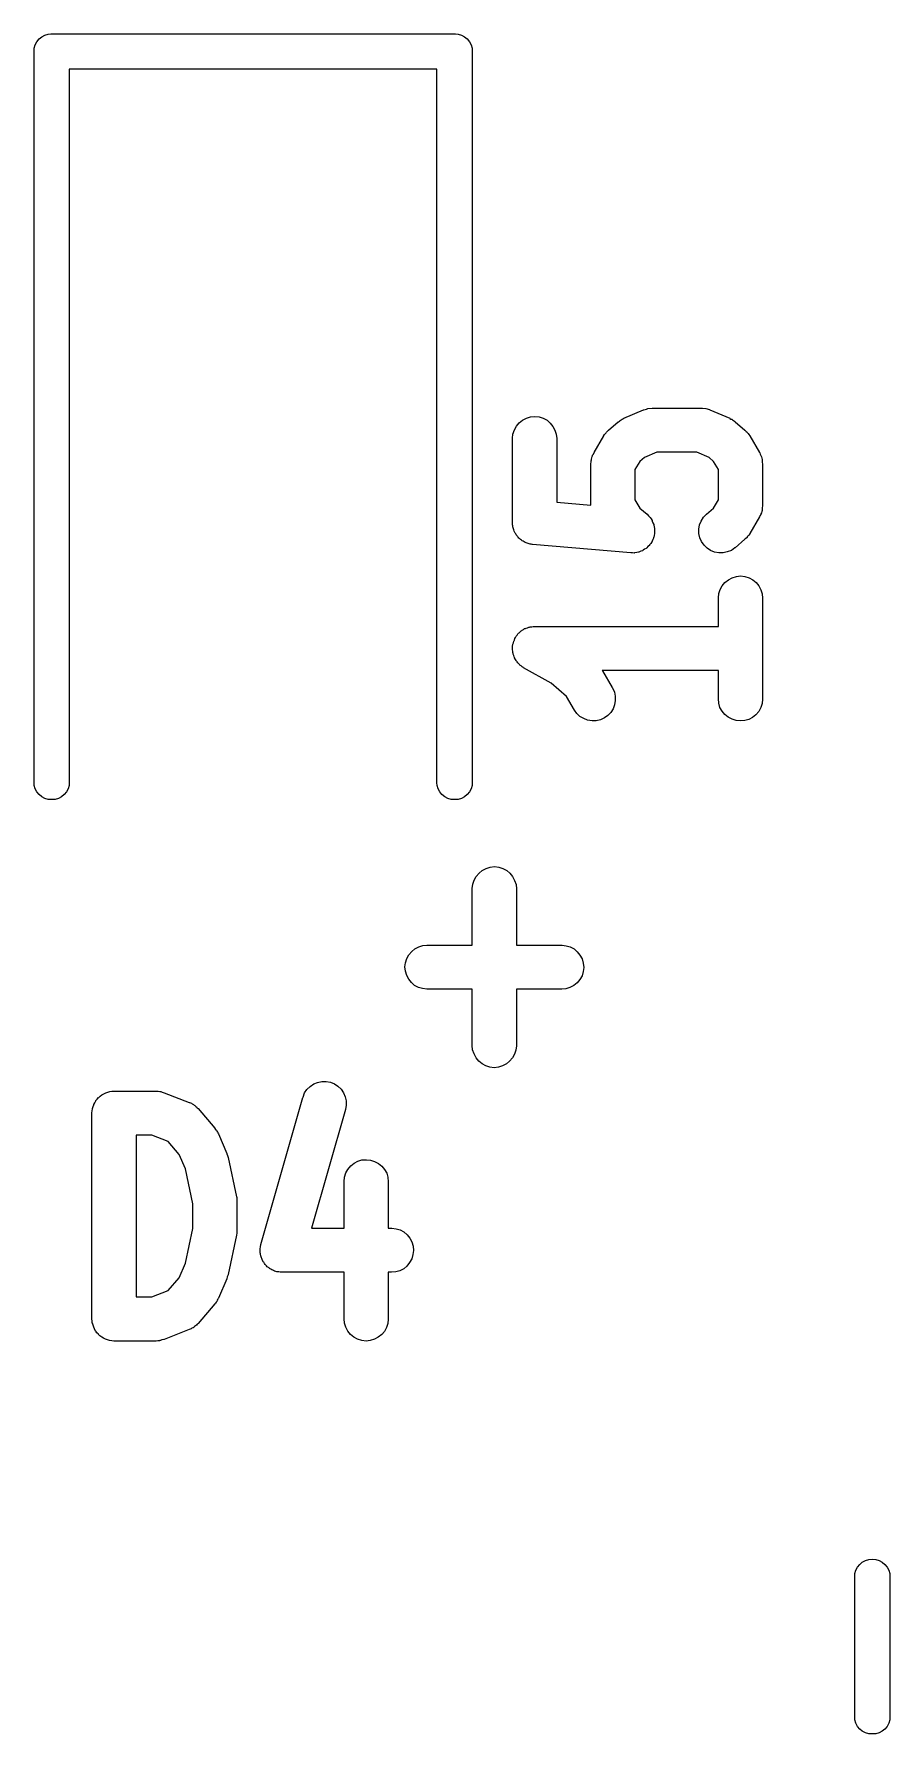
# Model space of a CAD drawing. Extents: x 137.1 to 164.6, y -146.9 to -60.6.
# Drawn here: x 143.09 to 146, y -112.77 to -106.98 of the extents above; entities that cross this region are included whole.
import ezdxf

# ---------------------------------------------------------------- set-up
doc = ezdxf.new("R2010")
doc.units = 0
doc.layers.add('BLACK', color=7, linetype='CONTINUOUS')

msp = doc.modelspace()

# ---------------------------------------------------------------- linework, layer by layer
at = {"layer": 'BLACK', "linetype": 'CONTINUOUS'}
for p, q in [((143.095, -107.012), (143.102, -107.002)), ((143.102, -107.002), (143.112, -106.995)), ((143.112, -106.995), (143.122, -106.989)), ((143.122, -106.989), (143.133, -106.986)), ((143.133, -106.986), (143.142, -106.985)), ((143.142, -106.985), (143.145, -106.985)), ((143.145, -106.985), (143.148, -106.985)), ((143.148, -106.985), (144.512, -106.985)), ((144.512, -106.985), (144.515, -106.985)), ((144.515, -106.985), (144.518, -106.985)), ((144.518, -106.985), (144.527, -106.986)), ((144.527, -106.986), (144.538, -106.989)), ((144.538, -106.989), (144.548, -106.995)), ((144.548, -106.995), (144.558, -107.002)), ((144.558, -107.002), (144.565, -107.012)), ((143.085, -107.045), (143.086, -107.033)), ((143.085, -107.048), (143.085, -107.045)), ((143.085, -109.533), (143.085, -107.048)), ((143.086, -107.033), (143.089, -107.022)), ((143.089, -107.022), (143.095, -107.012)), ((144.565, -107.012), (144.571, -107.022)), ((144.571, -107.022), (144.574, -107.033)), ((144.574, -107.033), (144.575, -107.045)), ((144.575, -107.045), (144.575, -107.048)), ((144.575, -107.048), (144.575, -109.533)), ((144.455, -107.105), (143.205, -107.105)), ((143.205, -107.105), (143.205, -109.533)), ((144.455, -109.533), (144.455, -107.105)), ((145.09, -108.292), (145.157, -108.264)), ((145.157, -108.264), (145.158, -108.264)), ((145.158, -108.264), (145.167, -108.261)), ((145.167, -108.261), (145.172, -108.259)), ((145.172, -108.259), (145.187, -108.258)), ((145.187, -108.258), (145.353, -108.258)), ((145.353, -108.258), (145.354, -108.258)), ((145.354, -108.258), (145.358, -108.258)), ((145.358, -108.258), (145.369, -108.259)), ((145.369, -108.259), (145.381, -108.263)), ((145.381, -108.263), (145.383, -108.264)), ((145.383, -108.264), (145.383, -108.264)), ((145.383, -108.264), (145.45, -108.292)), ((144.713, -108.346), (144.718, -108.332)), ((144.718, -108.332), (144.725, -108.319)), ((144.725, -108.319), (144.734, -108.308)), ((144.734, -108.308), (144.746, -108.299)), ((144.746, -108.299), (144.759, -108.292)), ((144.759, -108.292), (144.773, -108.288)), ((144.773, -108.288), (144.787, -108.286)), ((144.787, -108.286), (144.802, -108.288)), ((144.802, -108.288), (144.816, -108.292)), ((144.816, -108.292), (144.829, -108.299)), ((144.829, -108.299), (144.84, -108.309)), ((144.84, -108.309), (144.849, -108.32)), ((144.849, -108.32), (144.856, -108.333)), ((144.856, -108.333), (144.86, -108.347)), ((145.035, -108.336), (145.038, -108.333)), ((145.038, -108.333), (145.071, -108.304)), ((145.071, -108.304), (145.072, -108.304)), ((145.072, -108.304), (145.075, -108.302)), ((145.075, -108.302), (145.078, -108.3)), ((145.078, -108.3), (145.081, -108.298)), ((145.081, -108.298), (145.084, -108.296)), ((145.084, -108.296), (145.087, -108.294)), ((145.087, -108.294), (145.09, -108.292)), ((145.45, -108.292), (145.451, -108.293)), ((145.451, -108.293), (145.454, -108.295)), ((145.454, -108.295), (145.457, -108.296)), ((145.457, -108.296), (145.46, -108.298)), ((145.46, -108.298), (145.463, -108.3)), ((145.463, -108.3), (145.466, -108.302)), ((145.466, -108.302), (145.469, -108.304)), ((145.469, -108.304), (145.502, -108.333)), ((145.502, -108.333), (145.503, -108.334)), ((145.503, -108.334), (145.506, -108.337)), ((144.712, -108.36), (144.713, -108.346)), ((144.712, -108.361), (144.712, -108.36)), ((144.712, -108.647), (144.712, -108.361)), ((144.86, -108.347), (144.862, -108.361)), ((144.862, -108.361), (144.862, -108.578)), ((144.989, -108.409), (145.022, -108.352)), ((145.022, -108.351), (145.025, -108.348)), ((145.022, -108.352), (145.022, -108.351)), ((145.025, -108.348), (145.028, -108.344)), ((145.028, -108.344), (145.03, -108.342)), ((145.03, -108.342), (145.031, -108.34)), ((145.031, -108.34), (145.035, -108.336)), ((145.506, -108.337), (145.51, -108.34)), ((145.51, -108.34), (145.511, -108.342)), ((145.511, -108.342), (145.513, -108.344)), ((145.513, -108.344), (145.515, -108.348)), ((145.515, -108.348), (145.518, -108.352)), ((145.518, -108.352), (145.551, -108.409)), ((144.978, -108.446), (144.979, -108.442)), ((144.978, -108.447), (144.978, -108.446)), ((144.978, -108.588), (144.978, -108.447)), ((144.979, -108.437), (144.98, -108.434)), ((144.979, -108.442), (144.979, -108.437)), ((144.98, -108.432), (144.981, -108.427)), ((144.98, -108.434), (144.98, -108.432)), ((144.981, -108.427), (144.982, -108.423)), ((144.982, -108.423), (144.984, -108.42)), ((144.984, -108.418), (144.987, -108.414)), ((144.984, -108.42), (144.984, -108.418)), ((144.987, -108.414), (144.989, -108.409)), ((145.145, -108.439), (145.128, -108.467)), ((145.16, -108.426), (145.145, -108.439)), ((145.202, -108.408), (145.16, -108.426)), ((145.338, -108.408), (145.202, -108.408)), ((145.38, -108.426), (145.338, -108.408)), ((145.395, -108.439), (145.38, -108.426)), ((145.412, -108.467), (145.395, -108.439)), ((145.551, -108.409), (145.552, -108.41)), ((145.552, -108.41), (145.554, -108.414)), ((145.554, -108.414), (145.556, -108.419)), ((145.556, -108.419), (145.557, -108.421)), ((145.557, -108.421), (145.558, -108.424)), ((145.558, -108.424), (145.559, -108.428)), ((145.559, -108.428), (145.56, -108.433)), ((145.56, -108.433), (145.561, -108.435)), ((145.561, -108.435), (145.561, -108.438)), ((145.561, -108.438), (145.561, -108.443)), ((145.561, -108.443), (145.562, -108.447)), ((145.562, -108.447), (145.562, -108.59)), ((145.128, -108.467), (145.128, -108.57)), ((145.412, -108.57), (145.412, -108.467)), ((144.862, -108.578), (144.978, -108.588)), ((145.128, -108.57), (145.145, -108.598)), ((145.145, -108.598), (145.169, -108.619)), ((145.169, -108.619), (145.17, -108.619)), ((145.17, -108.619), (145.174, -108.624)), ((145.361, -108.629), (145.371, -108.619)), ((145.371, -108.619), (145.395, -108.598)), ((145.395, -108.598), (145.412, -108.57)), ((145.556, -108.62), (145.553, -108.624)), ((145.558, -108.614), (145.556, -108.617)), ((145.556, -108.617), (145.556, -108.62)), ((145.559, -108.61), (145.558, -108.614)), ((145.56, -108.606), (145.559, -108.61)), ((145.561, -108.6), (145.56, -108.603)), ((145.56, -108.603), (145.56, -108.606)), ((145.562, -108.591), (145.561, -108.596)), ((145.561, -108.596), (145.561, -108.6)), ((145.562, -108.59), (145.562, -108.591)), ((144.712, -108.651), (144.712, -108.647)), ((144.712, -108.655), (144.712, -108.651)), ((144.713, -108.658), (144.712, -108.655)), ((144.713, -108.662), (144.713, -108.658)), ((144.714, -108.665), (144.713, -108.662)), ((144.715, -108.669), (144.714, -108.665)), ((144.716, -108.672), (144.715, -108.669)), ((144.717, -108.676), (144.716, -108.672)), ((144.719, -108.679), (144.717, -108.676)), ((144.721, -108.683), (144.719, -108.679)), ((145.174, -108.624), (145.178, -108.628)), ((145.178, -108.628), (145.179, -108.629)), ((145.179, -108.629), (145.18, -108.63)), ((145.18, -108.63), (145.183, -108.635)), ((145.183, -108.635), (145.186, -108.64)), ((145.186, -108.64), (145.187, -108.641)), ((145.187, -108.641), (145.187, -108.643)), ((145.187, -108.643), (145.189, -108.648)), ((145.189, -108.648), (145.192, -108.654)), ((145.192, -108.654), (145.192, -108.655)), ((145.192, -108.655), (145.192, -108.656)), ((145.192, -108.656), (145.193, -108.662)), ((145.193, -108.662), (145.195, -108.668)), ((145.195, -108.668), (145.195, -108.669)), ((145.195, -108.669), (145.195, -108.671)), ((145.195, -108.671), (145.195, -108.677)), ((145.195, -108.677), (145.195, -108.683)), ((145.345, -108.67), (145.348, -108.655)), ((145.345, -108.684), (145.345, -108.67)), ((145.348, -108.655), (145.353, -108.642)), ((145.353, -108.642), (145.361, -108.629)), ((145.551, -108.628), (145.518, -108.685)), ((145.553, -108.624), (145.551, -108.628)), ((144.723, -108.686), (144.721, -108.683)), ((144.724, -108.689), (144.723, -108.686)), ((144.727, -108.692), (144.724, -108.689)), ((144.729, -108.695), (144.727, -108.692)), ((144.731, -108.697), (144.729, -108.695)), ((144.733, -108.7), (144.731, -108.697)), ((144.736, -108.702), (144.733, -108.7)), ((144.739, -108.705), (144.736, -108.702)), ((144.742, -108.707), (144.739, -108.705)), ((144.745, -108.709), (144.742, -108.707)), ((144.748, -108.711), (144.745, -108.709)), ((144.751, -108.713), (144.748, -108.711)), ((144.755, -108.715), (144.751, -108.713)), ((144.758, -108.716), (144.755, -108.715)), ((144.761, -108.717), (144.758, -108.716)), ((144.765, -108.719), (144.761, -108.717)), ((144.768, -108.72), (144.765, -108.719)), ((144.772, -108.721), (144.768, -108.72)), ((144.775, -108.721), (144.772, -108.721)), ((144.779, -108.722), (144.775, -108.721)), ((144.78, -108.722), (144.779, -108.722)), ((145.114, -108.75), (144.78, -108.722)), ((145.161, -108.738), (145.156, -108.741)), ((145.166, -108.735), (145.161, -108.738)), ((145.167, -108.734), (145.166, -108.735)), ((145.168, -108.733), (145.167, -108.734)), ((145.172, -108.729), (145.168, -108.733)), ((145.177, -108.725), (145.172, -108.729)), ((145.178, -108.723), (145.177, -108.724)), ((145.177, -108.724), (145.177, -108.725)), ((145.182, -108.718), (145.178, -108.723)), ((145.185, -108.713), (145.182, -108.718)), ((145.186, -108.712), (145.185, -108.713)), ((145.189, -108.705), (145.186, -108.711)), ((145.186, -108.711), (145.186, -108.712)), ((145.191, -108.7), (145.189, -108.705)), ((145.192, -108.697), (145.191, -108.698)), ((145.191, -108.698), (145.191, -108.7)), ((145.193, -108.691), (145.192, -108.697)), ((145.194, -108.685), (145.193, -108.691)), ((145.195, -108.683), (145.194, -108.684)), ((145.194, -108.684), (145.194, -108.685)), ((145.349, -108.699), (145.345, -108.684)), ((145.354, -108.712), (145.349, -108.699)), ((145.363, -108.724), (145.354, -108.712)), ((145.373, -108.734), (145.363, -108.724)), ((145.385, -108.742), (145.373, -108.734)), ((145.468, -108.733), (145.456, -108.742)), ((145.469, -108.733), (145.468, -108.733)), ((145.502, -108.704), (145.469, -108.733)), ((145.505, -108.701), (145.502, -108.704)), ((145.509, -108.698), (145.505, -108.701)), ((145.51, -108.695), (145.509, -108.698)), ((145.512, -108.694), (145.51, -108.695)), ((145.515, -108.69), (145.512, -108.694)), ((145.518, -108.686), (145.515, -108.69)), ((145.518, -108.685), (145.518, -108.686)), ((145.12, -108.75), (145.114, -108.75)), ((145.125, -108.751), (145.12, -108.75)), ((145.127, -108.75), (145.125, -108.751)), ((145.128, -108.75), (145.127, -108.75)), ((145.134, -108.749), (145.128, -108.75)), ((145.14, -108.748), (145.134, -108.749)), ((145.141, -108.748), (145.14, -108.748)), ((145.143, -108.747), (145.141, -108.748)), ((145.148, -108.745), (145.143, -108.747)), ((145.154, -108.743), (145.148, -108.745)), ((145.155, -108.742), (145.154, -108.743)), ((145.156, -108.741), (145.155, -108.742)), ((145.399, -108.748), (145.385, -108.742)), ((145.413, -108.75), (145.399, -108.748)), ((145.428, -108.75), (145.413, -108.75)), ((145.442, -108.747), (145.428, -108.75)), ((145.456, -108.742), (145.442, -108.747)), ((145.425, -108.862), (145.434, -108.851)), ((145.434, -108.851), (145.446, -108.842)), ((145.446, -108.842), (145.459, -108.835)), ((145.459, -108.835), (145.473, -108.831)), ((145.473, -108.831), (145.487, -108.829)), ((145.487, -108.829), (145.502, -108.831)), ((145.502, -108.831), (145.516, -108.835)), ((145.516, -108.835), (145.529, -108.842)), ((145.529, -108.842), (145.54, -108.851)), ((145.54, -108.851), (145.549, -108.863)), ((145.412, -108.903), (145.413, -108.889)), ((145.412, -108.904), (145.412, -108.903)), ((145.412, -109.001), (145.412, -108.904)), ((145.413, -108.889), (145.418, -108.875)), ((145.418, -108.875), (145.425, -108.862)), ((145.549, -108.863), (145.556, -108.876)), ((145.556, -108.876), (145.56, -108.89)), ((145.56, -108.89), (145.562, -108.904)), ((145.562, -108.904), (145.562, -109.247)), ((144.728, -109.03), (144.73, -109.026)), ((144.73, -109.026), (144.732, -109.024)), ((144.732, -109.024), (144.734, -109.022)), ((144.734, -109.022), (144.738, -109.019)), ((144.738, -109.019), (144.741, -109.016)), ((144.741, -109.016), (144.743, -109.015)), ((144.743, -109.015), (144.745, -109.013)), ((144.745, -109.013), (144.749, -109.011)), ((144.749, -109.011), (144.753, -109.008)), ((144.753, -109.008), (144.756, -109.008)), ((144.756, -109.008), (144.758, -109.006)), ((144.758, -109.006), (144.763, -109.005)), ((144.763, -109.005), (144.767, -109.003)), ((144.767, -109.003), (144.77, -109.003)), ((144.77, -109.003), (144.772, -109.002)), ((144.772, -109.002), (144.777, -109.002)), ((144.777, -109.002), (144.782, -109.001)), ((144.782, -109.001), (144.784, -109.001)), ((144.784, -109.001), (144.787, -109.001)), ((144.787, -109.001), (145.412, -109.001)), ((144.712, -109.066), (144.713, -109.063)), ((144.712, -109.07), (144.712, -109.066)), ((144.712, -109.075), (144.712, -109.07)), ((144.712, -109.078), (144.712, -109.075)), ((144.712, -109.08), (144.712, -109.078)), ((144.713, -109.085), (144.712, -109.08)), ((144.713, -109.061), (144.715, -109.056)), ((144.713, -109.063), (144.713, -109.061)), ((144.713, -109.09), (144.713, -109.085)), ((144.715, -109.056), (144.716, -109.051)), ((144.716, -109.051), (144.717, -109.049)), ((144.717, -109.049), (144.718, -109.047)), ((144.718, -109.047), (144.72, -109.042)), ((144.72, -109.042), (144.722, -109.038)), ((144.722, -109.038), (144.723, -109.036)), ((144.723, -109.036), (144.724, -109.034)), ((144.724, -109.034), (144.728, -109.03)), ((144.714, -109.092), (144.713, -109.09)), ((144.714, -109.095), (144.714, -109.092)), ((144.716, -109.099), (144.714, -109.095)), ((144.717, -109.104), (144.716, -109.099)), ((144.718, -109.106), (144.717, -109.104)), ((144.719, -109.108), (144.718, -109.106)), ((144.722, -109.113), (144.719, -109.108)), ((144.724, -109.117), (144.722, -109.113)), ((144.725, -109.119), (144.724, -109.117)), ((144.727, -109.121), (144.725, -109.119)), ((144.73, -109.124), (144.727, -109.121)), ((144.733, -109.128), (144.73, -109.124)), ((144.735, -109.13), (144.733, -109.128)), ((144.737, -109.132), (144.735, -109.13)), ((144.741, -109.135), (144.737, -109.132)), ((144.744, -109.138), (144.741, -109.135)), ((144.747, -109.139), (144.744, -109.138)), ((144.749, -109.14), (144.747, -109.139)), ((144.749, -109.141), (144.749, -109.14)), ((144.843, -109.194), (144.749, -109.141)), ((144.895, -109.239), (144.843, -109.194)), ((145.412, -109.151), (145.017, -109.151)), ((145.017, -109.151), (145.018, -109.152)), ((145.018, -109.152), (145.051, -109.209)), ((145.412, -109.247), (145.412, -109.151)), ((144.922, -109.285), (144.895, -109.239)), ((145.051, -109.209), (145.052, -109.21)), ((145.052, -109.21), (145.058, -109.224)), ((145.058, -109.224), (145.061, -109.238)), ((145.061, -109.253), (145.059, -109.267)), ((145.061, -109.238), (145.061, -109.253)), ((145.413, -109.262), (145.412, -109.247)), ((145.562, -109.248), (145.56, -109.263)), ((145.562, -109.247), (145.562, -109.248)), ((144.93, -109.297), (144.922, -109.285)), ((144.941, -109.307), (144.93, -109.297)), ((144.954, -109.314), (144.941, -109.307)), ((144.967, -109.32), (144.954, -109.314)), ((145.024, -109.312), (145.011, -109.318)), ((145.036, -109.304), (145.024, -109.312)), ((145.046, -109.293), (145.036, -109.304)), ((145.054, -109.281), (145.046, -109.293)), ((145.059, -109.267), (145.054, -109.281)), ((145.417, -109.276), (145.413, -109.262)), ((145.424, -109.289), (145.417, -109.276)), ((145.433, -109.3), (145.424, -109.289)), ((145.445, -109.309), (145.433, -109.3)), ((145.458, -109.316), (145.445, -109.309)), ((145.472, -109.321), (145.458, -109.316)), ((145.515, -109.317), (145.501, -109.321)), ((145.528, -109.31), (145.515, -109.317)), ((145.539, -109.301), (145.528, -109.31)), ((145.549, -109.29), (145.539, -109.301)), ((145.556, -109.277), (145.549, -109.29)), ((145.56, -109.263), (145.556, -109.277)), ((144.982, -109.322), (144.967, -109.32)), ((144.996, -109.322), (144.982, -109.322)), ((145.011, -109.318), (144.996, -109.322)), ((145.486, -109.322), (145.472, -109.321)), ((145.501, -109.321), (145.486, -109.322)), ((143.086, -109.542), (143.085, -109.533)), ((143.089, -109.553), (143.086, -109.542)), ((143.204, -109.542), (143.201, -109.553)), ((143.205, -109.533), (143.204, -109.542)), ((144.456, -109.542), (144.455, -109.533)), ((144.459, -109.553), (144.456, -109.542)), ((144.574, -109.542), (144.571, -109.553)), ((144.575, -109.533), (144.574, -109.542)), ((143.095, -109.563), (143.089, -109.553)), ((143.102, -109.573), (143.095, -109.563)), ((143.112, -109.58), (143.102, -109.573)), ((143.122, -109.586), (143.112, -109.58)), ((143.133, -109.589), (143.122, -109.586)), ((143.145, -109.59), (143.133, -109.589)), ((143.157, -109.589), (143.145, -109.59)), ((143.168, -109.586), (143.157, -109.589)), ((143.178, -109.58), (143.168, -109.586)), ((143.188, -109.573), (143.178, -109.58)), ((143.195, -109.563), (143.188, -109.573)), ((143.201, -109.553), (143.195, -109.563)), ((144.465, -109.563), (144.459, -109.553)), ((144.472, -109.573), (144.465, -109.563)), ((144.482, -109.58), (144.472, -109.573)), ((144.492, -109.586), (144.482, -109.58)), ((144.503, -109.589), (144.492, -109.586)), ((144.515, -109.59), (144.503, -109.589)), ((144.527, -109.589), (144.515, -109.59)), ((144.538, -109.586), (144.527, -109.589)), ((144.548, -109.58), (144.538, -109.586)), ((144.558, -109.573), (144.548, -109.58)), ((144.565, -109.563), (144.558, -109.573)), ((144.571, -109.553), (144.565, -109.563)), ((144.598, -109.84), (144.609, -109.831)), ((144.609, -109.831), (144.622, -109.824)), ((144.622, -109.824), (144.636, -109.82)), ((144.636, -109.82), (144.651, -109.818)), ((144.651, -109.818), (144.665, -109.82)), ((144.665, -109.82), (144.679, -109.824)), ((144.679, -109.824), (144.692, -109.831)), ((144.692, -109.831), (144.703, -109.84)), ((144.575, -109.892), (144.577, -109.878)), ((144.575, -109.893), (144.575, -109.892)), ((144.575, -110.085), (144.575, -109.893)), ((144.577, -109.878), (144.581, -109.864)), ((144.581, -109.864), (144.588, -109.851)), ((144.588, -109.851), (144.598, -109.84)), ((144.703, -109.84), (144.712, -109.852)), ((144.712, -109.852), (144.719, -109.865)), ((144.719, -109.865), (144.724, -109.879)), ((144.724, -109.879), (144.725, -109.893)), ((144.725, -109.893), (144.725, -110.085)), ((144.352, -110.131), (144.359, -110.118)), ((144.359, -110.118), (144.369, -110.107)), ((144.369, -110.107), (144.38, -110.098)), ((144.38, -110.098), (144.393, -110.091)), ((144.393, -110.091), (144.407, -110.086)), ((144.407, -110.086), (144.421, -110.085)), ((144.421, -110.085), (144.575, -110.085)), ((144.725, -110.085), (144.879, -110.085)), ((144.879, -110.085), (144.88, -110.085)), ((144.88, -110.085), (144.894, -110.087)), ((144.894, -110.087), (144.908, -110.091)), ((144.908, -110.091), (144.921, -110.098)), ((144.921, -110.098), (144.932, -110.108)), ((144.932, -110.108), (144.941, -110.119)), ((144.941, -110.119), (144.948, -110.132)), ((144.346, -110.159), (144.348, -110.145)), ((144.348, -110.174), (144.346, -110.159)), ((144.348, -110.145), (144.352, -110.131)), ((144.352, -110.188), (144.348, -110.174)), ((144.948, -110.132), (144.952, -110.146)), ((144.952, -110.175), (144.948, -110.189)), ((144.952, -110.146), (144.954, -110.161)), ((144.954, -110.161), (144.952, -110.175)), ((144.359, -110.201), (144.352, -110.188)), ((144.368, -110.212), (144.359, -110.201)), ((144.379, -110.222), (144.368, -110.212)), ((144.392, -110.229), (144.379, -110.222)), ((144.406, -110.233), (144.392, -110.229)), ((144.42, -110.235), (144.406, -110.233)), ((144.421, -110.235), (144.42, -110.235)), ((144.575, -110.235), (144.421, -110.235)), ((144.575, -110.427), (144.575, -110.235)), ((144.879, -110.235), (144.725, -110.235)), ((144.725, -110.235), (144.725, -110.427)), ((144.893, -110.234), (144.879, -110.235)), ((144.907, -110.229), (144.893, -110.234)), ((144.92, -110.222), (144.907, -110.229)), ((144.931, -110.213), (144.92, -110.222)), ((144.941, -110.202), (144.931, -110.213)), ((144.948, -110.189), (144.941, -110.202)), ((144.576, -110.441), (144.575, -110.427)), ((144.581, -110.455), (144.576, -110.441)), ((144.588, -110.468), (144.581, -110.455)), ((144.597, -110.48), (144.588, -110.468)), ((144.712, -110.469), (144.702, -110.48)), ((144.719, -110.456), (144.712, -110.469)), ((144.723, -110.442), (144.719, -110.456)), ((144.725, -110.428), (144.723, -110.442)), ((144.725, -110.427), (144.725, -110.428)), ((144.608, -110.489), (144.597, -110.48)), ((144.621, -110.496), (144.608, -110.489)), ((144.635, -110.5), (144.621, -110.496)), ((144.649, -110.502), (144.635, -110.5)), ((144.664, -110.5), (144.649, -110.502)), ((144.678, -110.496), (144.664, -110.5)), ((144.691, -110.489), (144.678, -110.496)), ((144.702, -110.48), (144.691, -110.489)), ((143.322, -110.591), (143.329, -110.587)), ((143.329, -110.587), (143.336, -110.585)), ((143.329, -110.587), (143.329, -110.587)), ((143.329, -110.587), (143.329, -110.587)), ((143.336, -110.585), (143.343, -110.583)), ((143.343, -110.583), (143.35, -110.582)), ((143.343, -110.583), (143.343, -110.583)), ((143.343, -110.583), (143.343, -110.583)), ((143.35, -110.582), (143.357, -110.582)), ((143.357, -110.582), (143.5, -110.582)), ((143.5, -110.582), (143.501, -110.582)), ((143.501, -110.582), (143.507, -110.582)), ((143.507, -110.582), (143.513, -110.583)), ((143.513, -110.583), (143.514, -110.583)), ((143.514, -110.583), (143.516, -110.583)), ((143.516, -110.583), (143.521, -110.585)), ((143.521, -110.585), (143.527, -110.587)), ((143.527, -110.587), (143.613, -110.62)), ((144, -110.602), (144.005, -110.588)), ((144.005, -110.588), (144.013, -110.576)), ((144.013, -110.576), (144.024, -110.566)), ((144.024, -110.566), (144.036, -110.557)), ((144.036, -110.557), (144.049, -110.552)), ((144.049, -110.552), (144.064, -110.549)), ((144.064, -110.549), (144.078, -110.549)), ((144.078, -110.549), (144.093, -110.551)), ((144.093, -110.551), (144.106, -110.557)), ((144.106, -110.557), (144.118, -110.565)), ((144.118, -110.565), (144.129, -110.575)), ((144.129, -110.575), (144.137, -110.587)), ((144.137, -110.587), (144.143, -110.601)), ((143.283, -110.649), (143.284, -110.642)), ((143.284, -110.641), (143.286, -110.634)), ((143.284, -110.642), (143.284, -110.641)), ((143.284, -110.641), (143.284, -110.641)), ((143.286, -110.634), (143.288, -110.628)), ((143.288, -110.627), (143.292, -110.621)), ((143.288, -110.628), (143.288, -110.627)), ((143.288, -110.627), (143.288, -110.627)), ((143.292, -110.621), (143.295, -110.615)), ((143.295, -110.614), (143.3, -110.609)), ((143.295, -110.615), (143.295, -110.614)), ((143.295, -110.615), (143.295, -110.615)), ((143.3, -110.609), (143.304, -110.603)), ((143.304, -110.603), (143.304, -110.603)), ((143.304, -110.603), (143.305, -110.603)), ((143.305, -110.603), (143.31, -110.599)), ((143.31, -110.599), (143.316, -110.594)), ((143.316, -110.594), (143.322, -110.591)), ((143.316, -110.594), (143.316, -110.594)), ((143.316, -110.594), (143.316, -110.594)), ((143.613, -110.62), (143.614, -110.62)), ((143.614, -110.62), (143.617, -110.622)), ((143.617, -110.622), (143.62, -110.623)), ((143.62, -110.623), (143.623, -110.625)), ((143.623, -110.625), (143.627, -110.627)), ((143.627, -110.627), (143.629, -110.629)), ((143.629, -110.629), (143.632, -110.631)), ((143.632, -110.631), (143.635, -110.634)), ((143.635, -110.634), (143.638, -110.636)), ((143.638, -110.636), (143.64, -110.639)), ((143.64, -110.639), (143.643, -110.641)), ((143.643, -110.641), (143.7, -110.708)), ((143.856, -111.103), (143.999, -110.603)), ((143.999, -110.603), (144, -110.602)), ((144.144, -110.644), (144.028, -111.048)), ((144.143, -110.601), (144.146, -110.615)), ((144.146, -110.63), (144.144, -110.644)), ((144.146, -110.615), (144.146, -110.63)), ((143.282, -110.656), (143.283, -110.649)), ((143.282, -110.657), (143.282, -110.656)), ((143.282, -110.656), (143.282, -110.656)), ((143.282, -110.656), (143.282, -110.656)), ((143.282, -110.656), (143.282, -110.656)), ((143.282, -111.357), (143.282, -110.657)), ((143.432, -110.732), (143.432, -111.282)), ((143.486, -110.732), (143.432, -110.732)), ((143.541, -110.753), (143.486, -110.732)), ((143.578, -110.797), (143.541, -110.753)), ((143.7, -110.708), (143.7, -110.709)), ((143.7, -110.709), (143.702, -110.712)), ((143.702, -110.712), (143.705, -110.714)), ((143.705, -110.714), (143.707, -110.718)), ((143.707, -110.718), (143.709, -110.721)), ((143.709, -110.721), (143.71, -110.724)), ((143.71, -110.724), (143.712, -110.727)), ((143.712, -110.727), (143.74, -110.794)), ((143.6, -110.846), (143.578, -110.797)), ((143.74, -110.794), (143.741, -110.795)), ((143.741, -110.795), (143.743, -110.801)), ((143.743, -110.801), (143.745, -110.808)), ((143.745, -110.808), (143.773, -110.941)), ((144.173, -110.827), (144.186, -110.82)), ((144.186, -110.82), (144.2, -110.816)), ((144.2, -110.816), (144.215, -110.815)), ((144.215, -110.815), (144.229, -110.817)), ((144.229, -110.817), (144.243, -110.821)), ((144.243, -110.821), (144.256, -110.828)), ((143.625, -110.965), (143.6, -110.846)), ((144.139, -110.889), (144.141, -110.874)), ((144.141, -110.874), (144.145, -110.86)), ((144.145, -110.86), (144.152, -110.848)), ((144.152, -110.848), (144.162, -110.836)), ((144.162, -110.836), (144.173, -110.827)), ((144.256, -110.828), (144.268, -110.837)), ((144.268, -110.837), (144.277, -110.848)), ((144.277, -110.848), (144.284, -110.861)), ((144.284, -110.861), (144.288, -110.875)), ((144.288, -110.875), (144.289, -110.89)), ((144.139, -110.89), (144.139, -110.889)), ((144.139, -111.048), (144.139, -110.89)), ((144.289, -110.89), (144.289, -111.048)), ((143.625, -111.049), (143.625, -110.965)), ((143.773, -110.941), (143.774, -110.942)), ((143.774, -110.942), (143.774, -110.942)), ((143.774, -110.942), (143.774, -110.942)), ((143.774, -110.942), (143.774, -110.949)), ((143.774, -110.949), (143.775, -110.957)), ((143.775, -110.957), (143.775, -110.957)), ((143.775, -110.957), (143.775, -110.957)), ((143.775, -110.957), (143.775, -111.057)), ((143.6, -111.167), (143.625, -111.049)), ((144.028, -111.048), (144.139, -111.048)), ((144.289, -111.048), (144.3, -111.048)), ((144.3, -111.048), (144.301, -111.048)), ((144.301, -111.048), (144.316, -111.05)), ((144.316, -111.05), (144.33, -111.054)), ((143.773, -111.072), (143.745, -111.206)), ((143.774, -111.065), (143.773, -111.072)), ((143.773, -111.072), (143.773, -111.072)), ((143.773, -111.072), (143.773, -111.072)), ((143.775, -111.058), (143.774, -111.065)), ((143.775, -111.057), (143.775, -111.058)), ((143.775, -111.058), (143.775, -111.058)), ((143.775, -111.058), (143.775, -111.058)), ((143.855, -111.108), (143.856, -111.106)), ((143.855, -111.113), (143.855, -111.108)), ((143.856, -111.106), (143.856, -111.103)), ((144.33, -111.054), (144.342, -111.061)), ((144.342, -111.061), (144.354, -111.071)), ((144.354, -111.071), (144.363, -111.082)), ((144.363, -111.082), (144.37, -111.095)), ((144.37, -111.095), (144.374, -111.109)), ((144.374, -111.109), (144.375, -111.124)), ((143.578, -111.217), (143.6, -111.167)), ((143.854, -111.117), (143.855, -111.113)), ((143.854, -111.12), (143.854, -111.117)), ((143.854, -111.123), (143.854, -111.12)), ((143.854, -111.127), (143.854, -111.123)), ((143.854, -111.132), (143.854, -111.127)), ((143.855, -111.135), (143.854, -111.132)), ((143.855, -111.137), (143.855, -111.135)), ((143.856, -111.142), (143.855, -111.137)), ((143.857, -111.146), (143.856, -111.142)), ((143.858, -111.149), (143.857, -111.146)), ((143.859, -111.151), (143.858, -111.149)), ((143.861, -111.155), (143.859, -111.151)), ((143.863, -111.16), (143.861, -111.155)), ((143.864, -111.162), (143.863, -111.16)), ((143.866, -111.164), (143.864, -111.162)), ((143.869, -111.168), (143.866, -111.164)), ((143.871, -111.172), (143.869, -111.168)), ((144.362, -111.165), (144.353, -111.177)), ((144.369, -111.152), (144.362, -111.165)), ((144.373, -111.138), (144.369, -111.152)), ((144.375, -111.124), (144.373, -111.138)), ((143.541, -111.26), (143.578, -111.217)), ((143.74, -111.22), (143.712, -111.286)), ((143.742, -111.213), (143.74, -111.22)), ((143.745, -111.207), (143.742, -111.213)), ((143.745, -111.206), (143.745, -111.206)), ((143.745, -111.206), (143.745, -111.206)), ((143.745, -111.206), (143.745, -111.206)), ((143.745, -111.206), (143.745, -111.207)), ((143.873, -111.174), (143.871, -111.172)), ((143.875, -111.176), (143.873, -111.174)), ((143.878, -111.179), (143.875, -111.176)), ((143.882, -111.182), (143.878, -111.179)), ((143.884, -111.183), (143.882, -111.182)), ((143.886, -111.185), (143.884, -111.183)), ((143.89, -111.187), (143.886, -111.185)), ((143.894, -111.19), (143.89, -111.187)), ((143.897, -111.191), (143.894, -111.19)), ((143.899, -111.192), (143.897, -111.191)), ((143.903, -111.194), (143.899, -111.192)), ((143.907, -111.195), (143.903, -111.194)), ((143.91, -111.196), (143.907, -111.195)), ((143.913, -111.197), (143.91, -111.196)), ((143.917, -111.197), (143.913, -111.197)), ((143.922, -111.198), (143.917, -111.197)), ((143.925, -111.198), (143.922, -111.198)), ((143.928, -111.198), (143.925, -111.198)), ((143.929, -111.198), (143.928, -111.198)), ((144.139, -111.198), (143.929, -111.198)), ((144.139, -111.357), (144.139, -111.198)), ((144.3, -111.198), (144.289, -111.198)), ((144.289, -111.198), (144.289, -111.357)), ((144.315, -111.197), (144.3, -111.198)), ((144.329, -111.193), (144.315, -111.197)), ((144.342, -111.186), (144.329, -111.193)), ((144.353, -111.177), (144.342, -111.186)), ((143.432, -111.282), (143.486, -111.282)), ((143.486, -111.282), (143.541, -111.26)), ((143.7, -111.305), (143.643, -111.372)), ((143.702, -111.303), (143.7, -111.305)), ((143.704, -111.3), (143.702, -111.303)), ((143.706, -111.297), (143.704, -111.3)), ((143.708, -111.293), (143.706, -111.297)), ((143.71, -111.29), (143.708, -111.293)), ((143.711, -111.287), (143.71, -111.29)), ((143.712, -111.286), (143.711, -111.287)), ((143.283, -111.364), (143.282, -111.357)), ((143.283, -111.371), (143.283, -111.364)), ((143.284, -111.371), (143.283, -111.371)), ((143.286, -111.378), (143.284, -111.371)), ((143.284, -111.371), (143.284, -111.371)), ((143.288, -111.385), (143.286, -111.378)), ((143.291, -111.391), (143.288, -111.385)), ((143.288, -111.385), (143.288, -111.385)), ((143.288, -111.385), (143.288, -111.385)), ((143.294, -111.398), (143.291, -111.391)), ((143.295, -111.398), (143.294, -111.398)), ((143.299, -111.404), (143.295, -111.398)), ((143.295, -111.398), (143.295, -111.398)), ((143.613, -111.393), (143.527, -111.427)), ((143.616, -111.392), (143.613, -111.393)), ((143.619, -111.391), (143.616, -111.392)), ((143.622, -111.388), (143.619, -111.391)), ((143.626, -111.387), (143.622, -111.388)), ((143.629, -111.385), (143.626, -111.387)), ((143.631, -111.383), (143.629, -111.385)), ((143.634, -111.38), (143.631, -111.383)), ((143.637, -111.378), (143.634, -111.38)), ((143.64, -111.375), (143.637, -111.378)), ((143.642, -111.373), (143.64, -111.375)), ((143.643, -111.372), (143.642, -111.373)), ((144.141, -111.371), (144.139, -111.357)), ((144.145, -111.385), (144.141, -111.371)), ((144.152, -111.398), (144.145, -111.385)), ((144.161, -111.41), (144.152, -111.398)), ((144.276, -111.399), (144.267, -111.41)), ((144.283, -111.386), (144.276, -111.399)), ((144.288, -111.372), (144.283, -111.386)), ((144.289, -111.358), (144.288, -111.372)), ((144.289, -111.357), (144.289, -111.358)), ((143.304, -111.409), (143.299, -111.404)), ((143.304, -111.41), (143.304, -111.409)), ((143.304, -111.409), (143.304, -111.409)), ((143.309, -111.414), (143.304, -111.41)), ((143.315, -111.419), (143.309, -111.414)), ((143.321, -111.422), (143.315, -111.419)), ((143.315, -111.419), (143.315, -111.419)), ((143.315, -111.419), (143.315, -111.419)), ((143.328, -111.426), (143.321, -111.422)), ((143.335, -111.428), (143.328, -111.426)), ((143.328, -111.426), (143.328, -111.426)), ((143.328, -111.426), (143.328, -111.426)), ((143.342, -111.43), (143.335, -111.428)), ((143.349, -111.431), (143.342, -111.43)), ((143.342, -111.43), (143.342, -111.43)), ((143.342, -111.43), (143.342, -111.43)), ((143.356, -111.432), (143.349, -111.431)), ((143.357, -111.432), (143.356, -111.432)), ((143.5, -111.432), (143.357, -111.432)), ((143.357, -111.432), (143.357, -111.432)), ((143.357, -111.432), (143.357, -111.432)), ((143.357, -111.432), (143.357, -111.432)), ((143.506, -111.431), (143.5, -111.432)), ((143.512, -111.431), (143.506, -111.431)), ((143.513, -111.43), (143.512, -111.431)), ((143.515, -111.43), (143.513, -111.43)), ((143.52, -111.428), (143.515, -111.43)), ((143.526, -111.427), (143.52, -111.428)), ((143.527, -111.427), (143.526, -111.427)), ((144.172, -111.419), (144.161, -111.41)), ((144.185, -111.426), (144.172, -111.419)), ((144.199, -111.43), (144.185, -111.426)), ((144.214, -111.432), (144.199, -111.43)), ((144.228, -111.43), (144.214, -111.432)), ((144.242, -111.426), (144.228, -111.43)), ((144.255, -111.419), (144.242, -111.426)), ((144.267, -111.41), (144.255, -111.419)), ((145.879, -112.212), (145.885, -112.201)), ((145.885, -112.201), (145.892, -112.192)), ((145.892, -112.192), (145.901, -112.184)), ((145.901, -112.184), (145.912, -112.179)), ((145.912, -112.179), (145.923, -112.175)), ((145.923, -112.175), (145.935, -112.174)), ((145.935, -112.174), (145.947, -112.175)), ((145.947, -112.175), (145.958, -112.179)), ((145.958, -112.179), (145.968, -112.184)), ((145.968, -112.184), (145.978, -112.192)), ((145.978, -112.192), (145.985, -112.201)), ((145.985, -112.201), (145.991, -112.212)), ((145.875, -112.232), (145.876, -112.223)), ((145.875, -112.712), (145.875, -112.232)), ((145.876, -112.223), (145.879, -112.212)), ((145.991, -112.212), (145.994, -112.223)), ((145.994, -112.223), (145.995, -112.232)), ((145.995, -112.232), (145.995, -112.712)), ((145.876, -112.721), (145.875, -112.712)), ((145.879, -112.732), (145.876, -112.721)), ((145.994, -112.721), (145.991, -112.732)), ((145.995, -112.712), (145.994, -112.721)), ((145.885, -112.743), (145.879, -112.732)), ((145.892, -112.752), (145.885, -112.743)), ((145.901, -112.759), (145.892, -112.752)), ((145.912, -112.765), (145.901, -112.759)), ((145.923, -112.768), (145.912, -112.765)), ((145.935, -112.769), (145.923, -112.768)), ((145.947, -112.768), (145.935, -112.769)), ((145.958, -112.765), (145.947, -112.768)), ((145.968, -112.759), (145.958, -112.765)), ((145.978, -112.752), (145.968, -112.759)), ((145.985, -112.743), (145.978, -112.752)), ((145.991, -112.732), (145.985, -112.743))]:
    msp.add_line(p, q, dxfattribs=at)

doc.saveas('drawing.dxf')
